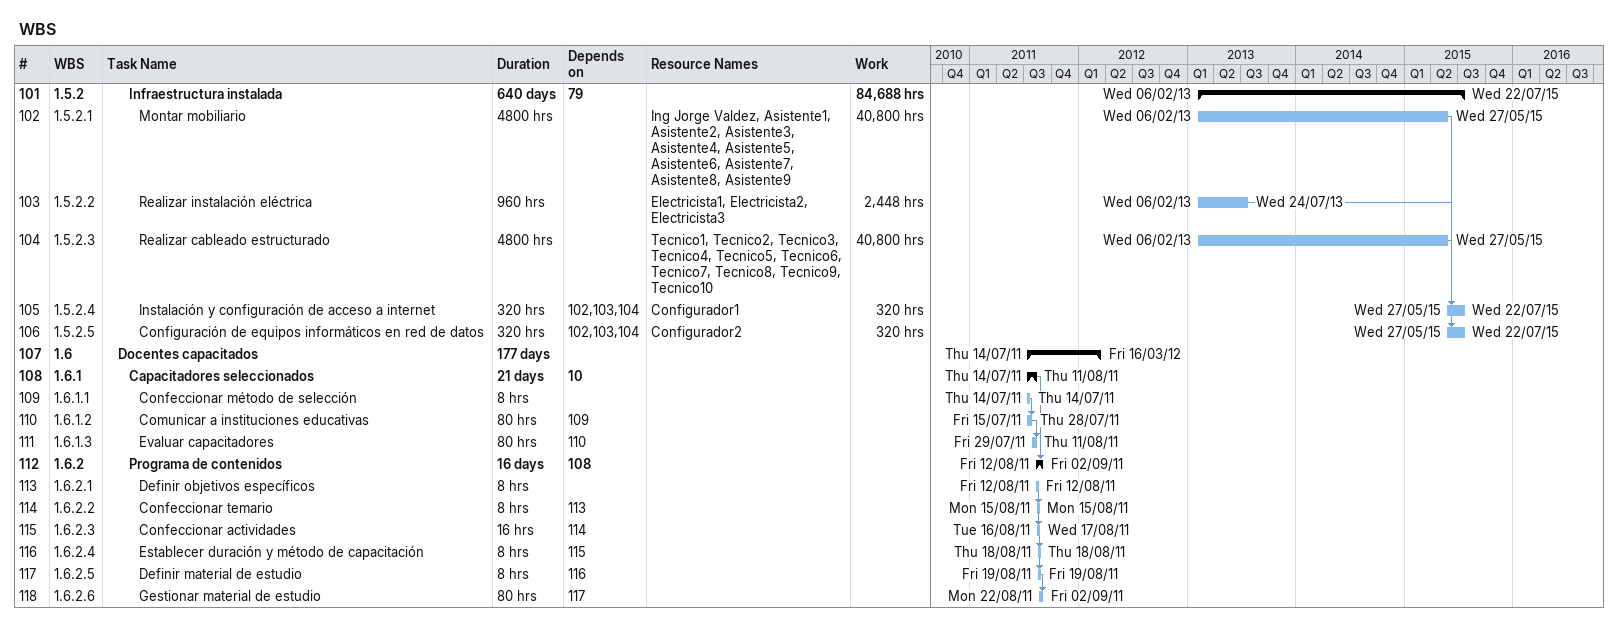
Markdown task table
WBS

| ID | WBS | Task | Duration | Start | Finish | Predecessors | Resources | Work (h) |
|---|---|---|---|---|---|---|---|---|
| 101 | 1.5.2 | **Infraestructura instalada** | 640d | 2013-02-06 | 2015-07-22 | 79 |  | 84688 |
| 102 | 1.5.2.1 | Montar mobiliario | 4800h | 2013-02-06 | 2015-05-27 |  | Ing Jorge Valdez, Asistente1, Asistente2, Asistente3, Asistente4, Asistente5, Asistente6, Asistente7, Asistente8, Asistente9 | 40800 |
| 103 | 1.5.2.2 | Realizar instalación eléctrica | 960h | 2013-02-06 | 2013-07-24 |  | Electricista1, Electricista2, Electricista3 | 2448 |
| 104 | 1.5.2.3 | Realizar cableado estructurado | 4800h | 2013-02-06 | 2015-05-27 |  | Tecnico1, Tecnico2, Tecnico3, Tecnico4, Tecnico5, Tecnico6, Tecnico7, Tecnico8, Tecnico9, Tecnico10 | 40800 |
| 105 | 1.5.2.4 | Instalación y configuración de acceso a internet | 320h | 2015-05-27 | 2015-07-22 | 102, 103, 104 | Configurador1 | 320 |
| 106 | 1.5.2.5 | Configuración de equipos informáticos en red de datos | 320h | 2015-05-27 | 2015-07-22 | 102, 103, 104 | Configurador2 | 320 |
| 107 | 1.6 | **Docentes capacitados** | 177d | 2011-07-14 | 2012-03-16 |  |  |  |
| 108 | 1.6.1 | **Capacitadores seleccionados** | 21d | 2011-07-14 | 2011-08-11 | 10 |  |  |
| 109 | 1.6.1.1 | Confeccionar método de selección | 8h | 2011-07-14 | 2011-07-14 |  |  |  |
| 110 | 1.6.1.2 | Comunicar a instituciones educativas | 80h | 2011-07-15 | 2011-07-28 | 109 |  |  |
| 111 | 1.6.1.3 | Evaluar capacitadores | 80h | 2011-07-29 | 2011-08-11 | 110 |  |  |
| 112 | 1.6.2 | **Programa de contenidos** | 16d | 2011-08-12 | 2011-09-02 | 108 |  |  |
| 113 | 1.6.2.1 | Definir objetivos específicos | 8h | 2011-08-12 | 2011-08-12 |  |  |  |
| 114 | 1.6.2.2 | Confeccionar temario | 8h | 2011-08-15 | 2011-08-15 | 113 |  |  |
| 115 | 1.6.2.3 | Confeccionar actividades | 16h | 2011-08-16 | 2011-08-17 | 114 |  |  |
| 116 | 1.6.2.4 | Establecer duración y método de capacitación | 8h | 2011-08-18 | 2011-08-18 | 115 |  |  |
| 117 | 1.6.2.5 | Definir material de estudio | 8h | 2011-08-19 | 2011-08-19 | 116 |  |  |
| 118 | 1.6.2.6 | Gestionar material de estudio | 80h | 2011-08-22 | 2011-09-02 | 117 |  |  |
